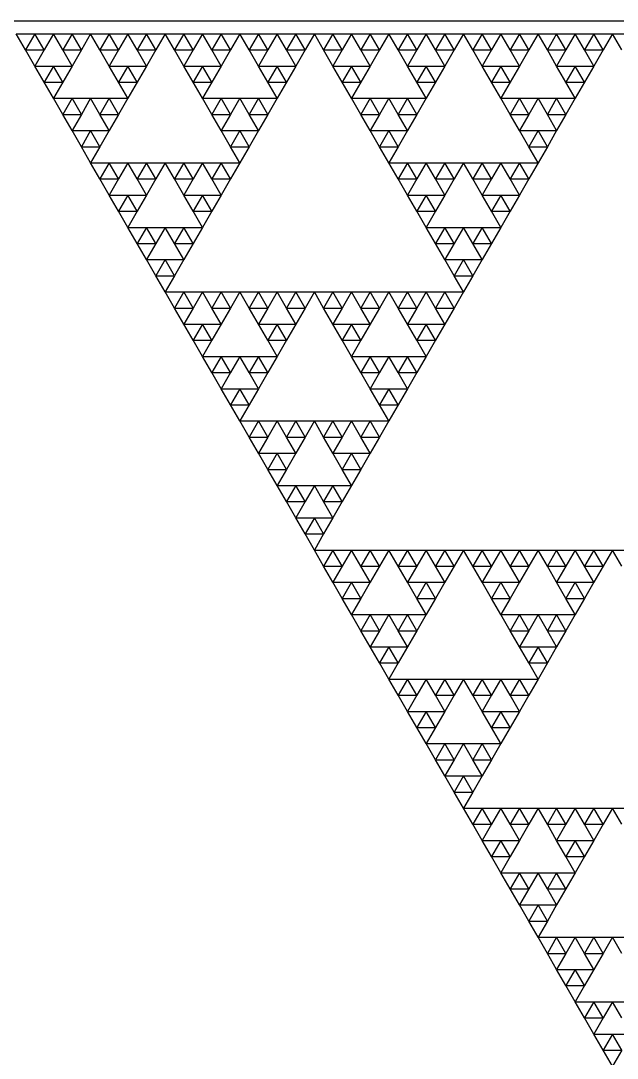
# Model space of a CAD drawing. Extents: x 0 to 345, y 1298 to 1597.
# Drawn here: x 173.2 to 258, y 1449.6 to 1597.1 of the extents above; entities that cross this region are included whole.
import ezdxf

# ---------------------------------------------------------------- set-up
doc = ezdxf.new("R2010")
doc.units = 0
doc.layers.get('0').update_dxf_attribs({"linetype": 'CONTINUOUS'})

msp = doc.modelspace()

# ---------------------------------------------------------------- linework, layer by layer
at = {"color": 3}
for p, q in [((-0.165886, 1597.095774), (345.29987, 1597.095774)), ((172.56699, 1595.245065), (175.21598, 1595.245065)), ((173.89148, 1592.950802), (172.56699, 1595.245065)), ((175.21598, 1595.245065), (173.89148, 1592.950802)), ((175.21598, 1595.245065), (177.86496, 1595.245065)), ((176.54047, 1592.950802), (175.21598, 1595.245065)), ((177.86496, 1595.245065), (176.54047, 1592.950802)), ((177.86496, 1595.245065), (180.51332, 1595.245065)), ((179.18945, 1592.950802), (177.86496, 1595.245065)), ((180.51332, 1595.245065), (179.18945, 1592.950802)), ((180.51332, 1595.245065), (183.1623, 1595.245065)), ((181.83781, 1592.950802), (180.51332, 1595.245065)), ((183.1623, 1595.245065), (181.83781, 1592.950802)), ((183.1623, 1595.245065), (185.81129, 1595.245065)), ((184.4868, 1592.950802), (183.1623, 1595.245065)), ((185.81129, 1595.245065), (184.4868, 1592.950802)), ((185.81129, 1595.245065), (188.46027, 1595.245065)), ((187.13578, 1592.950802), (185.81129, 1595.245065)), ((188.46027, 1595.245065), (187.13578, 1592.950802)), ((188.46027, 1595.245065), (191.10925, 1595.245065)), ((189.78476, 1592.950802), (188.46027, 1595.245065)), ((191.10925, 1595.245065), (189.78476, 1592.950802)), ((191.10925, 1595.245065), (193.75762, 1595.245065)), ((192.43374, 1592.950802), (191.10925, 1595.245065)), ((193.75762, 1595.245065), (192.43374, 1592.950802)), ((193.75762, 1595.245065), (196.4066, 1595.245065)), ((195.08211, 1592.950802), (193.75762, 1595.245065)), ((196.4066, 1595.245065), (195.08211, 1592.950802)), ((196.4066, 1595.245065), (199.05558, 1595.245065)), ((197.73109, 1592.950802), (196.4066, 1595.245065)), ((199.05558, 1595.245065), (197.73109, 1592.950802)), ((199.05558, 1595.245065), (201.70456, 1595.245065)), ((200.38007, 1592.950802), (199.05558, 1595.245065)), ((201.70456, 1595.245065), (200.38007, 1592.950802)), ((201.70456, 1595.245065), (204.35354, 1595.245065)), ((203.02905, 1592.950802), (201.70456, 1595.245065)), ((204.35354, 1595.245065), (203.02905, 1592.950802)), ((204.35354, 1595.245065), (207.00253, 1595.245065)), ((205.67804, 1592.950802), (204.35354, 1595.245065)), ((207.00253, 1595.245065), (205.67804, 1592.950802)), ((207.00253, 1595.245065), (209.65089, 1595.245065)), ((208.3264, 1592.950802), (207.00253, 1595.245065)), ((209.65089, 1595.245065), (208.3264, 1592.950802)), ((209.65089, 1595.245065), (212.29987, 1595.245065)), ((210.97538, 1592.950802), (209.65089, 1595.245065)), ((212.29987, 1595.245065), (210.97538, 1592.950802)), ((212.29987, 1595.245065), (214.94886, 1595.245065)), ((213.62436, 1592.950802), (212.29987, 1595.245065)), ((214.94886, 1595.245065), (213.62436, 1592.950802)), ((214.94886, 1595.245065), (217.59784, 1595.245065)), ((216.27335, 1592.950802), (214.94886, 1595.245065)), ((217.59784, 1595.245065), (216.27335, 1592.950802)), ((217.59784, 1595.245065), (220.24682, 1595.245065)), ((218.92233, 1592.950802), (217.59784, 1595.245065)), ((220.24682, 1595.245065), (218.92233, 1592.950802)), ((220.24682, 1595.245065), (222.89519, 1595.245065)), ((221.57069, 1592.950802), (220.24682, 1595.245065)), ((222.89519, 1595.245065), (221.57069, 1592.950802)), ((222.89519, 1595.245065), (225.54417, 1595.245065)), ((224.21968, 1592.950802), (222.89519, 1595.245065)), ((225.54417, 1595.245065), (224.21968, 1592.950802)), ((225.54417, 1595.245065), (228.19315, 1595.245065)), ((226.86866, 1592.950802), (225.54417, 1595.245065)), ((228.19315, 1595.245065), (226.86866, 1592.950802)), ((228.19315, 1595.245065), (230.84213, 1595.245065)), ((229.51764, 1592.950802), (228.19315, 1595.245065)), ((230.84213, 1595.245065), (229.51764, 1592.950802)), ((230.84213, 1595.245065), (233.49111, 1595.245065)), ((232.16662, 1592.950802), (230.84213, 1595.245065)), ((233.49111, 1595.245065), (232.16662, 1592.950802)), ((233.49111, 1595.245065), (236.13948, 1595.245065)), ((234.8156, 1592.950802), (233.49111, 1595.245065)), ((236.13948, 1595.245065), (234.8156, 1592.950802)), ((236.13948, 1595.245065), (238.78846, 1595.245065)), ((237.46397, 1592.950802), (236.13948, 1595.245065)), ((238.78846, 1595.245065), (237.46397, 1592.950802)), ((238.78846, 1595.245065), (241.43744, 1595.245065)), ((240.11295, 1592.950802), (238.78846, 1595.245065)), ((241.43744, 1595.245065), (240.11295, 1592.950802)), ((241.43744, 1595.245065), (244.08643, 1595.245065)), ((242.76193, 1592.950802), (241.43744, 1595.245065)), ((244.08643, 1595.245065), (242.76193, 1592.950802)), ((244.08643, 1595.245065), (246.73541, 1595.245065)), ((245.41092, 1592.950802), (244.08643, 1595.245065)), ((246.73541, 1595.245065), (245.41092, 1592.950802)), ((246.73541, 1595.245065), (249.38377, 1595.245065)), ((248.0599, 1592.950802), (246.73541, 1595.245065)), ((249.38377, 1595.245065), (248.0599, 1592.950802)), ((249.38377, 1595.245065), (252.03275, 1595.245065)), ((250.70826, 1592.950802), (249.38377, 1595.245065)), ((252.03275, 1595.245065), (250.70826, 1592.950802)), ((252.03275, 1595.245065), (254.68174, 1595.245065)), ((253.35725, 1592.950802), (252.03275, 1595.245065)), ((254.68174, 1595.245065), (253.35725, 1592.950802)), ((254.68174, 1595.245065), (257.33072, 1595.245065)), ((256.00623, 1592.950802), (254.68174, 1595.245065)), ((257.33072, 1595.245065), (256.00623, 1592.950802)), ((257.33072, 1595.245065), (259.9797, 1595.245065)), ((258.65521, 1592.950802), (257.33072, 1595.245065)), ((173.89148, 1592.950802), (176.54047, 1592.950802)), ((175.21598, 1590.657156), (173.89148, 1592.950802)), ((176.54047, 1592.950802), (175.21598, 1590.657156)), ((179.18945, 1592.950802), (181.83781, 1592.950802)), ((180.51332, 1590.657156), (179.18945, 1592.950802)), ((181.83781, 1592.950802), (180.51332, 1590.657156)), ((184.4868, 1592.950802), (187.13578, 1592.950802)), ((185.81129, 1590.657156), (184.4868, 1592.950802)), ((187.13578, 1592.950802), (185.81129, 1590.657156)), ((189.78476, 1592.950802), (192.43374, 1592.950802)), ((191.10925, 1590.657156), (189.78476, 1592.950802)), ((192.43374, 1592.950802), (191.10925, 1590.657156)), ((195.08211, 1592.950802), (197.73109, 1592.950802)), ((196.4066, 1590.657156), (195.08211, 1592.950802)), ((197.73109, 1592.950802), (196.4066, 1590.657156)), ((200.38007, 1592.950802), (203.02905, 1592.950802)), ((201.70456, 1590.657156), (200.38007, 1592.950802)), ((203.02905, 1592.950802), (201.70456, 1590.657156)), ((205.67804, 1592.950802), (208.3264, 1592.950802)), ((207.00253, 1590.657156), (205.67804, 1592.950802)), ((208.3264, 1592.950802), (207.00253, 1590.657156)), ((210.97538, 1592.950802), (213.62436, 1592.950802)), ((212.29987, 1590.657156), (210.97538, 1592.950802)), ((213.62436, 1592.950802), (212.29987, 1590.657156)), ((216.27335, 1592.950802), (218.92233, 1592.950802)), ((217.59784, 1590.657156), (216.27335, 1592.950802)), ((218.92233, 1592.950802), (217.59784, 1590.657156)), ((221.57069, 1592.950802), (224.21968, 1592.950802)), ((222.89519, 1590.657156), (221.57069, 1592.950802)), ((224.21968, 1592.950802), (222.89519, 1590.657156)), ((226.86866, 1592.950802), (229.51764, 1592.950802)), ((228.19315, 1590.657156), (226.86866, 1592.950802)), ((229.51764, 1592.950802), (228.19315, 1590.657156)), ((232.16662, 1592.950802), (234.8156, 1592.950802)), ((233.49111, 1590.657156), (232.16662, 1592.950802)), ((234.8156, 1592.950802), (233.49111, 1590.657156)), ((237.46397, 1592.950802), (240.11295, 1592.950802)), ((238.78846, 1590.657156), (237.46397, 1592.950802)), ((240.11295, 1592.950802), (238.78846, 1590.657156)), ((242.76193, 1592.950802), (245.41092, 1592.950802)), ((244.08643, 1590.657156), (242.76193, 1592.950802)), ((245.41092, 1592.950802), (244.08643, 1590.657156)), ((248.0599, 1592.950802), (250.70826, 1592.950802)), ((249.38377, 1590.657156), (248.0599, 1592.950802)), ((250.70826, 1592.950802), (249.38377, 1590.657156)), ((253.35725, 1592.950802), (256.00623, 1592.950802)), ((254.68174, 1590.657156), (253.35725, 1592.950802)), ((256.00623, 1592.950802), (254.68174, 1590.657156)), ((175.21598, 1590.657156), (177.86496, 1590.657156)), ((176.54047, 1588.362893), (175.21598, 1590.657156)), ((177.86496, 1590.657156), (176.54047, 1588.362893)), ((177.86496, 1590.657156), (180.51332, 1590.657156)), ((179.18945, 1588.362893), (177.86496, 1590.657156)), ((180.51332, 1590.657156), (179.18945, 1588.362893)), ((185.81129, 1590.657156), (188.46027, 1590.657156)), ((187.13578, 1588.362893), (185.81129, 1590.657156)), ((188.46027, 1590.657156), (187.13578, 1588.362893)), ((188.46027, 1590.657156), (191.10925, 1590.657156)), ((189.78476, 1588.362893), (188.46027, 1590.657156)), ((191.10925, 1590.657156), (189.78476, 1588.362893)), ((196.4066, 1590.657156), (199.05558, 1590.657156)), ((197.73109, 1588.362893), (196.4066, 1590.657156)), ((199.05558, 1590.657156), (197.73109, 1588.362893)), ((199.05558, 1590.657156), (201.70456, 1590.657156)), ((200.38007, 1588.362893), (199.05558, 1590.657156)), ((201.70456, 1590.657156), (200.38007, 1588.362893)), ((207.00253, 1590.657156), (209.65089, 1590.657156)), ((208.3264, 1588.362893), (207.00253, 1590.657156)), ((209.65089, 1590.657156), (208.3264, 1588.362893)), ((209.65089, 1590.657156), (212.29987, 1590.657156)), ((210.97538, 1588.362893), (209.65089, 1590.657156)), ((212.29987, 1590.657156), (210.97538, 1588.362893)), ((217.59784, 1590.657156), (220.24682, 1590.657156)), ((218.92233, 1588.362893), (217.59784, 1590.657156)), ((220.24682, 1590.657156), (218.92233, 1588.362893)), ((220.24682, 1590.657156), (222.89519, 1590.657156)), ((221.57069, 1588.362893), (220.24682, 1590.657156)), ((222.89519, 1590.657156), (221.57069, 1588.362893)), ((228.19315, 1590.657156), (230.84213, 1590.657156)), ((229.51764, 1588.362893), (228.19315, 1590.657156)), ((230.84213, 1590.657156), (229.51764, 1588.362893)), ((230.84213, 1590.657156), (233.49111, 1590.657156)), ((232.16662, 1588.362893), (230.84213, 1590.657156)), ((233.49111, 1590.657156), (232.16662, 1588.362893)), ((238.78846, 1590.657156), (241.43744, 1590.657156)), ((240.11295, 1588.362893), (238.78846, 1590.657156)), ((241.43744, 1590.657156), (240.11295, 1588.362893)), ((241.43744, 1590.657156), (244.08643, 1590.657156)), ((242.76193, 1588.362893), (241.43744, 1590.657156)), ((244.08643, 1590.657156), (242.76193, 1588.362893)), ((249.38377, 1590.657156), (252.03275, 1590.657156)), ((250.70826, 1588.362893), (249.38377, 1590.657156)), ((252.03275, 1590.657156), (250.70826, 1588.362893)), ((252.03275, 1590.657156), (254.68174, 1590.657156)), ((253.35725, 1588.362893), (252.03275, 1590.657156)), ((254.68174, 1590.657156), (253.35725, 1588.362893)), ((176.54047, 1588.362893), (179.18945, 1588.362893)), ((177.86496, 1586.069247), (176.54047, 1588.362893)), ((179.18945, 1588.362893), (177.86496, 1586.069247)), ((187.13578, 1588.362893), (189.78476, 1588.362893)), ((188.46027, 1586.069247), (187.13578, 1588.362893)), ((189.78476, 1588.362893), (188.46027, 1586.069247)), ((197.73109, 1588.362893), (200.38007, 1588.362893)), ((199.05558, 1586.069247), (197.73109, 1588.362893)), ((200.38007, 1588.362893), (199.05558, 1586.069247)), ((208.3264, 1588.362893), (210.97538, 1588.362893)), ((209.65089, 1586.069247), (208.3264, 1588.362893)), ((210.97538, 1588.362893), (209.65089, 1586.069247)), ((218.92233, 1588.362893), (221.57069, 1588.362893)), ((220.24682, 1586.069247), (218.92233, 1588.362893)), ((221.57069, 1588.362893), (220.24682, 1586.069247)), ((229.51764, 1588.362893), (232.16662, 1588.362893)), ((230.84213, 1586.069247), (229.51764, 1588.362893)), ((232.16662, 1588.362893), (230.84213, 1586.069247)), ((240.11295, 1588.362893), (242.76193, 1588.362893)), ((241.43744, 1586.069247), (240.11295, 1588.362893)), ((242.76193, 1588.362893), (241.43744, 1586.069247)), ((250.70826, 1588.362893), (253.35725, 1588.362893)), ((252.03275, 1586.069247), (250.70826, 1588.362893)), ((253.35725, 1588.362893), (252.03275, 1586.069247)), ((177.86496, 1586.069247), (180.51332, 1586.069247)), ((179.18945, 1583.774985), (177.86496, 1586.069247)), ((180.51332, 1586.069247), (179.18945, 1583.774985)), ((180.51332, 1586.069247), (183.1623, 1586.069247)), ((181.83781, 1583.774985), (180.51332, 1586.069247)), ((183.1623, 1586.069247), (181.83781, 1583.774985)), ((183.1623, 1586.069247), (185.81129, 1586.069247)), ((184.4868, 1583.774985), (183.1623, 1586.069247)), ((185.81129, 1586.069247), (184.4868, 1583.774985)), ((185.81129, 1586.069247), (188.46027, 1586.069247)), ((187.13578, 1583.774985), (185.81129, 1586.069247)), ((188.46027, 1586.069247), (187.13578, 1583.774985)), ((199.05558, 1586.069247), (201.70456, 1586.069247)), ((200.38007, 1583.774985), (199.05558, 1586.069247)), ((201.70456, 1586.069247), (200.38007, 1583.774985)), ((201.70456, 1586.069247), (204.35354, 1586.069247)), ((203.02905, 1583.774985), (201.70456, 1586.069247)), ((204.35354, 1586.069247), (203.02905, 1583.774985)), ((204.35354, 1586.069247), (207.00253, 1586.069247)), ((205.67804, 1583.774985), (204.35354, 1586.069247)), ((207.00253, 1586.069247), (205.67804, 1583.774985)), ((207.00253, 1586.069247), (209.65089, 1586.069247)), ((208.3264, 1583.774985), (207.00253, 1586.069247)), ((209.65089, 1586.069247), (208.3264, 1583.774985)), ((220.24682, 1586.069247), (222.89519, 1586.069247)), ((221.57069, 1583.774985), (220.24682, 1586.069247)), ((222.89519, 1586.069247), (221.57069, 1583.774985)), ((222.89519, 1586.069247), (225.54417, 1586.069247)), ((224.21968, 1583.774985), (222.89519, 1586.069247)), ((225.54417, 1586.069247), (224.21968, 1583.774985)), ((225.54417, 1586.069247), (228.19315, 1586.069247)), ((226.86866, 1583.774985), (225.54417, 1586.069247)), ((228.19315, 1586.069247), (226.86866, 1583.774985)), ((228.19315, 1586.069247), (230.84213, 1586.069247)), ((229.51764, 1583.774985), (228.19315, 1586.069247)), ((230.84213, 1586.069247), (229.51764, 1583.774985)), ((241.43744, 1586.069247), (244.08643, 1586.069247)), ((242.76193, 1583.774985), (241.43744, 1586.069247)), ((244.08643, 1586.069247), (242.76193, 1583.774985)), ((244.08643, 1586.069247), (246.73541, 1586.069247)), ((245.41092, 1583.774985), (244.08643, 1586.069247)), ((246.73541, 1586.069247), (245.41092, 1583.774985)), ((246.73541, 1586.069247), (249.38377, 1586.069247)), ((248.0599, 1583.774985), (246.73541, 1586.069247)), ((249.38377, 1586.069247), (248.0599, 1583.774985)), ((249.38377, 1586.069247), (252.03275, 1586.069247)), ((250.70826, 1583.774985), (249.38377, 1586.069247)), ((252.03275, 1586.069247), (250.70826, 1583.774985)), ((179.18945, 1583.774985), (181.83781, 1583.774985)), ((180.51332, 1581.481339), (179.18945, 1583.774985)), ((181.83781, 1583.774985), (180.51332, 1581.481339)), ((184.4868, 1583.774985), (187.13578, 1583.774985)), ((185.81129, 1581.481339), (184.4868, 1583.774985)), ((187.13578, 1583.774985), (185.81129, 1581.481339)), ((200.38007, 1583.774985), (203.02905, 1583.774985)), ((201.70456, 1581.481339), (200.38007, 1583.774985)), ((203.02905, 1583.774985), (201.70456, 1581.481339)), ((205.67804, 1583.774985), (208.3264, 1583.774985)), ((207.00253, 1581.481339), (205.67804, 1583.774985)), ((208.3264, 1583.774985), (207.00253, 1581.481339)), ((221.57069, 1583.774985), (224.21968, 1583.774985)), ((222.89519, 1581.481339), (221.57069, 1583.774985)), ((224.21968, 1583.774985), (222.89519, 1581.481339)), ((226.86866, 1583.774985), (229.51764, 1583.774985)), ((228.19315, 1581.481339), (226.86866, 1583.774985)), ((229.51764, 1583.774985), (228.19315, 1581.481339)), ((242.76193, 1583.774985), (245.41092, 1583.774985)), ((244.08643, 1581.481339), (242.76193, 1583.774985)), ((245.41092, 1583.774985), (244.08643, 1581.481339)), ((248.0599, 1583.774985), (250.70826, 1583.774985)), ((249.38377, 1581.481339), (248.0599, 1583.774985)), ((250.70826, 1583.774985), (249.38377, 1581.481339)), ((180.51332, 1581.481339), (183.1623, 1581.481339)), ((181.83781, 1579.187076), (180.51332, 1581.481339)), ((183.1623, 1581.481339), (181.83781, 1579.187076)), ((183.1623, 1581.481339), (185.81129, 1581.481339)), ((184.4868, 1579.187076), (183.1623, 1581.481339)), ((185.81129, 1581.481339), (184.4868, 1579.187076)), ((201.70456, 1581.481339), (204.35354, 1581.481339)), ((203.02905, 1579.187076), (201.70456, 1581.481339)), ((204.35354, 1581.481339), (203.02905, 1579.187076)), ((204.35354, 1581.481339), (207.00253, 1581.481339)), ((205.67804, 1579.187076), (204.35354, 1581.481339)), ((207.00253, 1581.481339), (205.67804, 1579.187076)), ((222.89519, 1581.481339), (225.54417, 1581.481339)), ((224.21968, 1579.187076), (222.89519, 1581.481339)), ((225.54417, 1581.481339), (224.21968, 1579.187076)), ((225.54417, 1581.481339), (228.19315, 1581.481339)), ((226.86866, 1579.187076), (225.54417, 1581.481339)), ((228.19315, 1581.481339), (226.86866, 1579.187076)), ((244.08643, 1581.481339), (246.73541, 1581.481339)), ((245.41092, 1579.187076), (244.08643, 1581.481339)), ((246.73541, 1581.481339), (245.41092, 1579.187076)), ((246.73541, 1581.481339), (249.38377, 1581.481339)), ((248.0599, 1579.187076), (246.73541, 1581.481339)), ((249.38377, 1581.481339), (248.0599, 1579.187076)), ((181.83781, 1579.187076), (184.4868, 1579.187076)), ((183.1623, 1576.89343), (181.83781, 1579.187076)), ((184.4868, 1579.187076), (183.1623, 1576.89343)), ((203.02905, 1579.187076), (205.67804, 1579.187076)), ((204.35354, 1576.89343), (203.02905, 1579.187076)), ((205.67804, 1579.187076), (204.35354, 1576.89343)), ((224.21968, 1579.187076), (226.86866, 1579.187076)), ((225.54417, 1576.89343), (224.21968, 1579.187076)), ((226.86866, 1579.187076), (225.54417, 1576.89343)), ((245.41092, 1579.187076), (248.0599, 1579.187076)), ((246.73541, 1576.89343), (245.41092, 1579.187076)), ((248.0599, 1579.187076), (246.73541, 1576.89343)), ((183.1623, 1576.89343), (185.81129, 1576.89343)), ((184.4868, 1574.599167), (183.1623, 1576.89343)), ((185.81129, 1576.89343), (184.4868, 1574.599167)), ((185.81129, 1576.89343), (188.46027, 1576.89343)), ((187.13578, 1574.599167), (185.81129, 1576.89343)), ((188.46027, 1576.89343), (187.13578, 1574.599167)), ((188.46027, 1576.89343), (191.10925, 1576.89343)), ((189.78476, 1574.599167), (188.46027, 1576.89343)), ((191.10925, 1576.89343), (189.78476, 1574.599167)), ((191.10925, 1576.89343), (193.75762, 1576.89343)), ((192.43374, 1574.599167), (191.10925, 1576.89343)), ((193.75762, 1576.89343), (192.43374, 1574.599167)), ((193.75762, 1576.89343), (196.4066, 1576.89343)), ((195.08211, 1574.599167), (193.75762, 1576.89343)), ((196.4066, 1576.89343), (195.08211, 1574.599167)), ((196.4066, 1576.89343), (199.05558, 1576.89343)), ((197.73109, 1574.599167), (196.4066, 1576.89343)), ((199.05558, 1576.89343), (197.73109, 1574.599167)), ((199.05558, 1576.89343), (201.70456, 1576.89343)), ((200.38007, 1574.599167), (199.05558, 1576.89343)), ((201.70456, 1576.89343), (200.38007, 1574.599167)), ((201.70456, 1576.89343), (204.35354, 1576.89343)), ((203.02905, 1574.599167), (201.70456, 1576.89343)), ((204.35354, 1576.89343), (203.02905, 1574.599167)), ((225.54417, 1576.89343), (228.19315, 1576.89343)), ((226.86866, 1574.599167), (225.54417, 1576.89343)), ((228.19315, 1576.89343), (226.86866, 1574.599167)), ((228.19315, 1576.89343), (230.84213, 1576.89343)), ((229.51764, 1574.599167), (228.19315, 1576.89343)), ((230.84213, 1576.89343), (229.51764, 1574.599167)), ((230.84213, 1576.89343), (233.49111, 1576.89343)), ((232.16662, 1574.599167), (230.84213, 1576.89343)), ((233.49111, 1576.89343), (232.16662, 1574.599167)), ((233.49111, 1576.89343), (236.13948, 1576.89343)), ((234.8156, 1574.599167), (233.49111, 1576.89343)), ((236.13948, 1576.89343), (234.8156, 1574.599167)), ((236.13948, 1576.89343), (238.78846, 1576.89343)), ((237.46397, 1574.599167), (236.13948, 1576.89343)), ((238.78846, 1576.89343), (237.46397, 1574.599167)), ((238.78846, 1576.89343), (241.43744, 1576.89343)), ((240.11295, 1574.599167), (238.78846, 1576.89343)), ((241.43744, 1576.89343), (240.11295, 1574.599167)), ((241.43744, 1576.89343), (244.08643, 1576.89343)), ((242.76193, 1574.599167), (241.43744, 1576.89343)), ((244.08643, 1576.89343), (242.76193, 1574.599167)), ((244.08643, 1576.89343), (246.73541, 1576.89343)), ((245.41092, 1574.599167), (244.08643, 1576.89343)), ((246.73541, 1576.89343), (245.41092, 1574.599167)), ((184.4868, 1574.599167), (187.13578, 1574.599167)), ((185.81129, 1572.305522), (184.4868, 1574.599167)), ((187.13578, 1574.599167), (185.81129, 1572.305522)), ((189.78476, 1574.599167), (192.43374, 1574.599167)), ((191.10925, 1572.305522), (189.78476, 1574.599167)), ((192.43374, 1574.599167), (191.10925, 1572.305522)), ((195.08211, 1574.599167), (197.73109, 1574.599167)), ((196.4066, 1572.305522), (195.08211, 1574.599167)), ((197.73109, 1574.599167), (196.4066, 1572.305522)), ((200.38007, 1574.599167), (203.02905, 1574.599167)), ((201.70456, 1572.305522), (200.38007, 1574.599167)), ((203.02905, 1574.599167), (201.70456, 1572.305522)), ((226.86866, 1574.599167), (229.51764, 1574.599167)), ((228.19315, 1572.305522), (226.86866, 1574.599167)), ((229.51764, 1574.599167), (228.19315, 1572.305522)), ((232.16662, 1574.599167), (234.8156, 1574.599167)), ((233.49111, 1572.305522), (232.16662, 1574.599167)), ((234.8156, 1574.599167), (233.49111, 1572.305522)), ((237.46397, 1574.599167), (240.11295, 1574.599167)), ((238.78846, 1572.305522), (237.46397, 1574.599167)), ((240.11295, 1574.599167), (238.78846, 1572.305522)), ((242.76193, 1574.599167), (245.41092, 1574.599167)), ((244.08643, 1572.305522), (242.76193, 1574.599167)), ((245.41092, 1574.599167), (244.08643, 1572.305522)), ((185.81129, 1572.305522), (188.46027, 1572.305522)), ((187.13578, 1570.011259), (185.81129, 1572.305522)), ((188.46027, 1572.305522), (187.13578, 1570.011259)), ((188.46027, 1572.305522), (191.10925, 1572.305522)), ((189.78476, 1570.011259), (188.46027, 1572.305522)), ((191.10925, 1572.305522), (189.78476, 1570.011259)), ((196.4066, 1572.305522), (199.05558, 1572.305522)), ((197.73109, 1570.011259), (196.4066, 1572.305522)), ((199.05558, 1572.305522), (197.73109, 1570.011259)), ((199.05558, 1572.305522), (201.70456, 1572.305522)), ((200.38007, 1570.011259), (199.05558, 1572.305522)), ((201.70456, 1572.305522), (200.38007, 1570.011259)), ((228.19315, 1572.305522), (230.84213, 1572.305522)), ((229.51764, 1570.011259), (228.19315, 1572.305522)), ((230.84213, 1572.305522), (229.51764, 1570.011259)), ((230.84213, 1572.305522), (233.49111, 1572.305522)), ((232.16662, 1570.011259), (230.84213, 1572.305522)), ((233.49111, 1572.305522), (232.16662, 1570.011259)), ((238.78846, 1572.305522), (241.43744, 1572.305522)), ((240.11295, 1570.011259), (238.78846, 1572.305522)), ((241.43744, 1572.305522), (240.11295, 1570.011259)), ((241.43744, 1572.305522), (244.08643, 1572.305522)), ((242.76193, 1570.011259), (241.43744, 1572.305522)), ((244.08643, 1572.305522), (242.76193, 1570.011259)), ((187.13578, 1570.011259), (189.78476, 1570.011259)), ((188.46027, 1567.716996), (187.13578, 1570.011259)), ((189.78476, 1570.011259), (188.46027, 1567.716996)), ((197.73109, 1570.011259), (200.38007, 1570.011259)), ((199.05558, 1567.716996), (197.73109, 1570.011259)), ((200.38007, 1570.011259), (199.05558, 1567.716996)), ((229.51764, 1570.011259), (232.16662, 1570.011259)), ((230.84213, 1567.716996), (229.51764, 1570.011259)), ((232.16662, 1570.011259), (230.84213, 1567.716996)), ((240.11295, 1570.011259), (242.76193, 1570.011259)), ((241.43744, 1567.716996), (240.11295, 1570.011259)), ((242.76193, 1570.011259), (241.43744, 1567.716996)), ((188.46027, 1567.716996), (191.10925, 1567.716996)), ((189.78476, 1565.42335), (188.46027, 1567.716996)), ((191.10925, 1567.716996), (189.78476, 1565.42335)), ((191.10925, 1567.716996), (193.75762, 1567.716996)), ((192.43374, 1565.42335), (191.10925, 1567.716996)), ((193.75762, 1567.716996), (192.43374, 1565.42335)), ((193.75762, 1567.716996), (196.4066, 1567.716996)), ((195.08211, 1565.42335), (193.75762, 1567.716996)), ((196.4066, 1567.716996), (195.08211, 1565.42335)), ((196.4066, 1567.716996), (199.05558, 1567.716996)), ((197.73109, 1565.42335), (196.4066, 1567.716996)), ((199.05558, 1567.716996), (197.73109, 1565.42335)), ((230.84213, 1567.716996), (233.49111, 1567.716996)), ((232.16662, 1565.42335), (230.84213, 1567.716996)), ((233.49111, 1567.716996), (232.16662, 1565.42335)), ((233.49111, 1567.716996), (236.13948, 1567.716996)), ((234.8156, 1565.42335), (233.49111, 1567.716996)), ((236.13948, 1567.716996), (234.8156, 1565.42335)), ((236.13948, 1567.716996), (238.78846, 1567.716996)), ((237.46397, 1565.42335), (236.13948, 1567.716996)), ((238.78846, 1567.716996), (237.46397, 1565.42335)), ((238.78846, 1567.716996), (241.43744, 1567.716996)), ((240.11295, 1565.42335), (238.78846, 1567.716996)), ((241.43744, 1567.716996), (240.11295, 1565.42335)), ((189.78476, 1565.42335), (192.43374, 1565.42335)), ((191.10925, 1563.129087), (189.78476, 1565.42335)), ((192.43374, 1565.42335), (191.10925, 1563.129087)), ((195.08211, 1565.42335), (197.73109, 1565.42335)), ((196.4066, 1563.129087), (195.08211, 1565.42335)), ((197.73109, 1565.42335), (196.4066, 1563.129087)), ((232.16662, 1565.42335), (234.8156, 1565.42335)), ((233.49111, 1563.129087), (232.16662, 1565.42335)), ((234.8156, 1565.42335), (233.49111, 1563.129087)), ((237.46397, 1565.42335), (240.11295, 1565.42335)), ((238.78846, 1563.129087), (237.46397, 1565.42335)), ((240.11295, 1565.42335), (238.78846, 1563.129087)), ((191.10925, 1563.129087), (193.75762, 1563.129087)), ((192.43374, 1560.835441), (191.10925, 1563.129087)), ((193.75762, 1563.129087), (192.43374, 1560.835441)), ((193.75762, 1563.129087), (196.4066, 1563.129087)), ((195.08211, 1560.835441), (193.75762, 1563.129087)), ((196.4066, 1563.129087), (195.08211, 1560.835441)), ((233.49111, 1563.129087), (236.13948, 1563.129087)), ((234.8156, 1560.835441), (233.49111, 1563.129087)), ((236.13948, 1563.129087), (234.8156, 1560.835441)), ((236.13948, 1563.129087), (238.78846, 1563.129087)), ((237.46397, 1560.835441), (236.13948, 1563.129087)), ((238.78846, 1563.129087), (237.46397, 1560.835441)), ((192.43374, 1560.835441), (195.08211, 1560.835441)), ((193.75762, 1558.541179), (192.43374, 1560.835441)), ((195.08211, 1560.835441), (193.75762, 1558.541179)), ((234.8156, 1560.835441), (237.46397, 1560.835441)), ((236.13948, 1558.541179), (234.8156, 1560.835441)), ((237.46397, 1560.835441), (236.13948, 1558.541179)), ((193.75762, 1558.541179), (196.4066, 1558.541179)), ((195.08211, 1556.247533), (193.75762, 1558.541179)), ((196.4066, 1558.541179), (195.08211, 1556.247533)), ((196.4066, 1558.541179), (199.05558, 1558.541179)), ((197.73109, 1556.247533), (196.4066, 1558.541179)), ((199.05558, 1558.541179), (197.73109, 1556.247533)), ((199.05558, 1558.541179), (201.70456, 1558.541179)), ((200.38007, 1556.247533), (199.05558, 1558.541179)), ((201.70456, 1558.541179), (200.38007, 1556.247533)), ((201.70456, 1558.541179), (204.35354, 1558.541179)), ((203.02905, 1556.247533), (201.70456, 1558.541179)), ((204.35354, 1558.541179), (203.02905, 1556.247533)), ((204.35354, 1558.541179), (207.00253, 1558.541179)), ((205.67804, 1556.247533), (204.35354, 1558.541179)), ((207.00253, 1558.541179), (205.67804, 1556.247533)), ((207.00253, 1558.541179), (209.65089, 1558.541179)), ((208.3264, 1556.247533), (207.00253, 1558.541179)), ((209.65089, 1558.541179), (208.3264, 1556.247533)), ((209.65089, 1558.541179), (212.29987, 1558.541179)), ((210.97538, 1556.247533), (209.65089, 1558.541179)), ((212.29987, 1558.541179), (210.97538, 1556.247533)), ((212.29987, 1558.541179), (214.94886, 1558.541179)), ((213.62436, 1556.247533), (212.29987, 1558.541179)), ((214.94886, 1558.541179), (213.62436, 1556.247533)), ((214.94886, 1558.541179), (217.59784, 1558.541179)), ((216.27335, 1556.247533), (214.94886, 1558.541179)), ((217.59784, 1558.541179), (216.27335, 1556.247533)), ((217.59784, 1558.541179), (220.24682, 1558.541179)), ((218.92233, 1556.247533), (217.59784, 1558.541179)), ((220.24682, 1558.541179), (218.92233, 1556.247533)), ((220.24682, 1558.541179), (222.89519, 1558.541179)), ((221.57069, 1556.247533), (220.24682, 1558.541179)), ((222.89519, 1558.541179), (221.57069, 1556.247533)), ((222.89519, 1558.541179), (225.54417, 1558.541179)), ((224.21968, 1556.247533), (222.89519, 1558.541179)), ((225.54417, 1558.541179), (224.21968, 1556.247533)), ((225.54417, 1558.541179), (228.19315, 1558.541179)), ((226.86866, 1556.247533), (225.54417, 1558.541179)), ((228.19315, 1558.541179), (226.86866, 1556.247533)), ((228.19315, 1558.541179), (230.84213, 1558.541179)), ((229.51764, 1556.247533), (228.19315, 1558.541179)), ((230.84213, 1558.541179), (229.51764, 1556.247533)), ((230.84213, 1558.541179), (233.49111, 1558.541179)), ((232.16662, 1556.247533), (230.84213, 1558.541179)), ((233.49111, 1558.541179), (232.16662, 1556.247533)), ((233.49111, 1558.541179), (236.13948, 1558.541179)), ((234.8156, 1556.247533), (233.49111, 1558.541179)), ((236.13948, 1558.541179), (234.8156, 1556.247533)), ((195.08211, 1556.247533), (197.73109, 1556.247533)), ((196.4066, 1553.95327), (195.08211, 1556.247533)), ((197.73109, 1556.247533), (196.4066, 1553.95327)), ((200.38007, 1556.247533), (203.02905, 1556.247533)), ((201.70456, 1553.95327), (200.38007, 1556.247533)), ((203.02905, 1556.247533), (201.70456, 1553.95327)), ((205.67804, 1556.247533), (208.3264, 1556.247533)), ((207.00253, 1553.95327), (205.67804, 1556.247533)), ((208.3264, 1556.247533), (207.00253, 1553.95327)), ((210.97538, 1556.247533), (213.62436, 1556.247533)), ((212.29987, 1553.95327), (210.97538, 1556.247533)), ((213.62436, 1556.247533), (212.29987, 1553.95327)), ((216.27335, 1556.247533), (218.92233, 1556.247533)), ((217.59784, 1553.95327), (216.27335, 1556.247533)), ((218.92233, 1556.247533), (217.59784, 1553.95327)), ((221.57069, 1556.247533), (224.21968, 1556.247533)), ((222.89519, 1553.95327), (221.57069, 1556.247533)), ((224.21968, 1556.247533), (222.89519, 1553.95327)), ((226.86866, 1556.247533), (229.51764, 1556.247533)), ((228.19315, 1553.95327), (226.86866, 1556.247533)), ((229.51764, 1556.247533), (228.19315, 1553.95327)), ((232.16662, 1556.247533), (234.8156, 1556.247533)), ((233.49111, 1553.95327), (232.16662, 1556.247533)), ((234.8156, 1556.247533), (233.49111, 1553.95327)), ((196.4066, 1553.95327), (199.05558, 1553.95327)), ((197.73109, 1551.659624), (196.4066, 1553.95327)), ((199.05558, 1553.95327), (197.73109, 1551.659624)), ((199.05558, 1553.95327), (201.70456, 1553.95327)), ((200.38007, 1551.659624), (199.05558, 1553.95327)), ((201.70456, 1553.95327), (200.38007, 1551.659624)), ((207.00253, 1553.95327), (209.65089, 1553.95327)), ((208.3264, 1551.659624), (207.00253, 1553.95327)), ((209.65089, 1553.95327), (208.3264, 1551.659624)), ((209.65089, 1553.95327), (212.29987, 1553.95327)), ((210.97538, 1551.659624), (209.65089, 1553.95327)), ((212.29987, 1553.95327), (210.97538, 1551.659624)), ((217.59784, 1553.95327), (220.24682, 1553.95327)), ((218.92233, 1551.659624), (217.59784, 1553.95327)), ((220.24682, 1553.95327), (218.92233, 1551.659624)), ((220.24682, 1553.95327), (222.89519, 1553.95327)), ((221.57069, 1551.659624), (220.24682, 1553.95327)), ((222.89519, 1553.95327), (221.57069, 1551.659624)), ((228.19315, 1553.95327), (230.84213, 1553.95327)), ((229.51764, 1551.659624), (228.19315, 1553.95327)), ((230.84213, 1553.95327), (229.51764, 1551.659624)), ((230.84213, 1553.95327), (233.49111, 1553.95327)), ((232.16662, 1551.659624), (230.84213, 1553.95327)), ((233.49111, 1553.95327), (232.16662, 1551.659624)), ((197.73109, 1551.659624), (200.38007, 1551.659624)), ((199.05558, 1549.365361), (197.73109, 1551.659624)), ((200.38007, 1551.659624), (199.05558, 1549.365361)), ((208.3264, 1551.659624), (210.97538, 1551.659624)), ((209.65089, 1549.365361), (208.3264, 1551.659624)), ((210.97538, 1551.659624), (209.65089, 1549.365361)), ((218.92233, 1551.659624), (221.57069, 1551.659624)), ((220.24682, 1549.365361), (218.92233, 1551.659624)), ((221.57069, 1551.659624), (220.24682, 1549.365361)), ((229.51764, 1551.659624), (232.16662, 1551.659624)), ((230.84213, 1549.365361), (229.51764, 1551.659624)), ((232.16662, 1551.659624), (230.84213, 1549.365361)), ((199.05558, 1549.365361), (201.70456, 1549.365361)), ((200.38007, 1547.071099), (199.05558, 1549.365361)), ((201.70456, 1549.365361), (200.38007, 1547.071099)), ((201.70456, 1549.365361), (204.35354, 1549.365361)), ((203.02905, 1547.071099), (201.70456, 1549.365361)), ((204.35354, 1549.365361), (203.02905, 1547.071099)), ((204.35354, 1549.365361), (207.00253, 1549.365361)), ((205.67804, 1547.071099), (204.35354, 1549.365361)), ((207.00253, 1549.365361), (205.67804, 1547.071099)), ((207.00253, 1549.365361), (209.65089, 1549.365361)), ((208.3264, 1547.071099), (207.00253, 1549.365361)), ((209.65089, 1549.365361), (208.3264, 1547.071099)), ((220.24682, 1549.365361), (222.89519, 1549.365361)), ((221.57069, 1547.071099), (220.24682, 1549.365361)), ((222.89519, 1549.365361), (221.57069, 1547.071099)), ((222.89519, 1549.365361), (225.54417, 1549.365361)), ((224.21968, 1547.071099), (222.89519, 1549.365361)), ((225.54417, 1549.365361), (224.21968, 1547.071099)), ((225.54417, 1549.365361), (228.19315, 1549.365361)), ((226.86866, 1547.071099), (225.54417, 1549.365361)), ((228.19315, 1549.365361), (226.86866, 1547.071099)), ((228.19315, 1549.365361), (230.84213, 1549.365361)), ((229.51764, 1547.071099), (228.19315, 1549.365361)), ((230.84213, 1549.365361), (229.51764, 1547.071099)), ((200.38007, 1547.071099), (203.02905, 1547.071099)), ((201.70456, 1544.777453), (200.38007, 1547.071099)), ((203.02905, 1547.071099), (201.70456, 1544.777453)), ((205.67804, 1547.071099), (208.3264, 1547.071099)), ((207.00253, 1544.777453), (205.67804, 1547.071099)), ((208.3264, 1547.071099), (207.00253, 1544.777453)), ((221.57069, 1547.071099), (224.21968, 1547.071099)), ((222.89519, 1544.777453), (221.57069, 1547.071099)), ((224.21968, 1547.071099), (222.89519, 1544.777453)), ((226.86866, 1547.071099), (229.51764, 1547.071099)), ((228.19315, 1544.777453), (226.86866, 1547.071099)), ((229.51764, 1547.071099), (228.19315, 1544.777453)), ((201.70456, 1544.777453), (204.35354, 1544.777453)), ((203.02905, 1542.48319), (201.70456, 1544.777453)), ((204.35354, 1544.777453), (203.02905, 1542.48319)), ((204.35354, 1544.777453), (207.00253, 1544.777453)), ((205.67804, 1542.48319), (204.35354, 1544.777453)), ((207.00253, 1544.777453), (205.67804, 1542.48319)), ((222.89519, 1544.777453), (225.54417, 1544.777453)), ((224.21968, 1542.48319), (222.89519, 1544.777453)), ((225.54417, 1544.777453), (224.21968, 1542.48319)), ((225.54417, 1544.777453), (228.19315, 1544.777453)), ((226.86866, 1542.48319), (225.54417, 1544.777453)), ((228.19315, 1544.777453), (226.86866, 1542.48319)), ((203.02905, 1542.48319), (205.67804, 1542.48319)), ((204.35354, 1540.189544), (203.02905, 1542.48319)), ((205.67804, 1542.48319), (204.35354, 1540.189544)), ((224.21968, 1542.48319), (226.86866, 1542.48319)), ((225.54417, 1540.189544), (224.21968, 1542.48319)), ((226.86866, 1542.48319), (225.54417, 1540.189544)), ((204.35354, 1540.189544), (207.00253, 1540.189544)), ((205.67804, 1537.895281), (204.35354, 1540.189544)), ((207.00253, 1540.189544), (205.67804, 1537.895281)), ((207.00253, 1540.189544), (209.65089, 1540.189544)), ((208.3264, 1537.895281), (207.00253, 1540.189544)), ((209.65089, 1540.189544), (208.3264, 1537.895281)), ((209.65089, 1540.189544), (212.29987, 1540.189544)), ((210.97538, 1537.895281), (209.65089, 1540.189544)), ((212.29987, 1540.189544), (210.97538, 1537.895281)), ((212.29987, 1540.189544), (214.94886, 1540.189544)), ((213.62436, 1537.895281), (212.29987, 1540.189544)), ((214.94886, 1540.189544), (213.62436, 1537.895281)), ((214.94886, 1540.189544), (217.59784, 1540.189544)), ((216.27335, 1537.895281), (214.94886, 1540.189544)), ((217.59784, 1540.189544), (216.27335, 1537.895281)), ((217.59784, 1540.189544), (220.24682, 1540.189544)), ((218.92233, 1537.895281), (217.59784, 1540.189544)), ((220.24682, 1540.189544), (218.92233, 1537.895281)), ((220.24682, 1540.189544), (222.89519, 1540.189544)), ((221.57069, 1537.895281), (220.24682, 1540.189544)), ((222.89519, 1540.189544), (221.57069, 1537.895281)), ((222.89519, 1540.189544), (225.54417, 1540.189544)), ((224.21968, 1537.895281), (222.89519, 1540.189544)), ((225.54417, 1540.189544), (224.21968, 1537.895281)), ((205.67804, 1537.895281), (208.3264, 1537.895281)), ((207.00253, 1535.601635), (205.67804, 1537.895281)), ((208.3264, 1537.895281), (207.00253, 1535.601635)), ((210.97538, 1537.895281), (213.62436, 1537.895281)), ((212.29987, 1535.601635), (210.97538, 1537.895281)), ((213.62436, 1537.895281), (212.29987, 1535.601635)), ((216.27335, 1537.895281), (218.92233, 1537.895281)), ((217.59784, 1535.601635), (216.27335, 1537.895281)), ((218.92233, 1537.895281), (217.59784, 1535.601635)), ((221.57069, 1537.895281), (224.21968, 1537.895281)), ((222.89519, 1535.601635), (221.57069, 1537.895281)), ((224.21968, 1537.895281), (222.89519, 1535.601635)), ((207.00253, 1535.601635), (209.65089, 1535.601635)), ((208.3264, 1533.307373), (207.00253, 1535.601635)), ((209.65089, 1535.601635), (208.3264, 1533.307373)), ((209.65089, 1535.601635), (212.29987, 1535.601635)), ((210.97538, 1533.307373), (209.65089, 1535.601635)), ((212.29987, 1535.601635), (210.97538, 1533.307373)), ((217.59784, 1535.601635), (220.24682, 1535.601635)), ((218.92233, 1533.307373), (217.59784, 1535.601635)), ((220.24682, 1535.601635), (218.92233, 1533.307373)), ((220.24682, 1535.601635), (222.89519, 1535.601635)), ((221.57069, 1533.307373), (220.24682, 1535.601635)), ((222.89519, 1535.601635), (221.57069, 1533.307373)), ((208.3264, 1533.307373), (210.97538, 1533.307373)), ((209.65089, 1531.013727), (208.3264, 1533.307373)), ((210.97538, 1533.307373), (209.65089, 1531.013727)), ((218.92233, 1533.307373), (221.57069, 1533.307373)), ((220.24682, 1531.013727), (218.92233, 1533.307373)), ((221.57069, 1533.307373), (220.24682, 1531.013727)), ((209.65089, 1531.013727), (212.29987, 1531.013727)), ((210.97538, 1528.719464), (209.65089, 1531.013727)), ((212.29987, 1531.013727), (210.97538, 1528.719464)), ((212.29987, 1531.013727), (214.94886, 1531.013727)), ((213.62436, 1528.719464), (212.29987, 1531.013727)), ((214.94886, 1531.013727), (213.62436, 1528.719464)), ((214.94886, 1531.013727), (217.59784, 1531.013727)), ((216.27335, 1528.719464), (214.94886, 1531.013727)), ((217.59784, 1531.013727), (216.27335, 1528.719464)), ((217.59784, 1531.013727), (220.24682, 1531.013727)), ((218.92233, 1528.719464), (217.59784, 1531.013727)), ((220.24682, 1531.013727), (218.92233, 1528.719464)), ((210.97538, 1528.719464), (213.62436, 1528.719464)), ((212.29987, 1526.425818), (210.97538, 1528.719464)), ((213.62436, 1528.719464), (212.29987, 1526.425818)), ((216.27335, 1528.719464), (218.92233, 1528.719464)), ((217.59784, 1526.425818), (216.27335, 1528.719464)), ((218.92233, 1528.719464), (217.59784, 1526.425818)), ((212.29987, 1526.425818), (214.94886, 1526.425818)), ((213.62436, 1524.131555), (212.29987, 1526.425818)), ((214.94886, 1526.425818), (213.62436, 1524.131555)), ((214.94886, 1526.425818), (217.59784, 1526.425818)), ((216.27335, 1524.131555), (214.94886, 1526.425818)), ((217.59784, 1526.425818), (216.27335, 1524.131555)), ((213.62436, 1524.131555), (216.27335, 1524.131555)), ((214.94886, 1521.837293), (213.62436, 1524.131555)), ((216.27335, 1524.131555), (214.94886, 1521.837293)), ((214.94886, 1521.837293), (217.59784, 1521.837293)), ((216.27335, 1519.543647), (214.94886, 1521.837293)), ((217.59784, 1521.837293), (216.27335, 1519.543647)), ((217.59784, 1521.837293), (220.24682, 1521.837293)), ((218.92233, 1519.543647), (217.59784, 1521.837293)), ((220.24682, 1521.837293), (218.92233, 1519.543647)), ((220.24682, 1521.837293), (222.89519, 1521.837293)), ((221.57069, 1519.543647), (220.24682, 1521.837293)), ((222.89519, 1521.837293), (221.57069, 1519.543647)), ((222.89519, 1521.837293), (225.54417, 1521.837293)), ((224.21968, 1519.543647), (222.89519, 1521.837293)), ((225.54417, 1521.837293), (224.21968, 1519.543647)), ((225.54417, 1521.837293), (228.19315, 1521.837293)), ((226.86866, 1519.543647), (225.54417, 1521.837293)), ((228.19315, 1521.837293), (226.86866, 1519.543647)), ((228.19315, 1521.837293), (230.84213, 1521.837293)), ((229.51764, 1519.543647), (228.19315, 1521.837293)), ((230.84213, 1521.837293), (229.51764, 1519.543647)), ((230.84213, 1521.837293), (233.49111, 1521.837293)), ((232.16662, 1519.543647), (230.84213, 1521.837293)), ((233.49111, 1521.837293), (232.16662, 1519.543647)), ((233.49111, 1521.837293), (236.13948, 1521.837293)), ((234.8156, 1519.543647), (233.49111, 1521.837293)), ((236.13948, 1521.837293), (234.8156, 1519.543647)), ((236.13948, 1521.837293), (238.78846, 1521.837293)), ((237.46397, 1519.543647), (236.13948, 1521.837293)), ((238.78846, 1521.837293), (237.46397, 1519.543647)), ((238.78846, 1521.837293), (241.43744, 1521.837293)), ((240.11295, 1519.543647), (238.78846, 1521.837293)), ((241.43744, 1521.837293), (240.11295, 1519.543647)), ((241.43744, 1521.837293), (244.08643, 1521.837293)), ((242.76193, 1519.543647), (241.43744, 1521.837293)), ((244.08643, 1521.837293), (242.76193, 1519.543647)), ((244.08643, 1521.837293), (246.73541, 1521.837293)), ((245.41092, 1519.543647), (244.08643, 1521.837293)), ((246.73541, 1521.837293), (245.41092, 1519.543647)), ((246.73541, 1521.837293), (249.38377, 1521.837293)), ((248.0599, 1519.543647), (246.73541, 1521.837293)), ((249.38377, 1521.837293), (248.0599, 1519.543647)), ((249.38377, 1521.837293), (252.03275, 1521.837293)), ((250.70826, 1519.543647), (249.38377, 1521.837293)), ((252.03275, 1521.837293), (250.70826, 1519.543647)), ((252.03275, 1521.837293), (254.68174, 1521.837293)), ((253.35725, 1519.543647), (252.03275, 1521.837293)), ((254.68174, 1521.837293), (253.35725, 1519.543647)), ((254.68174, 1521.837293), (257.33072, 1521.837293)), ((256.00623, 1519.543647), (254.68174, 1521.837293)), ((257.33072, 1521.837293), (256.00623, 1519.543647)), ((257.33072, 1521.837293), (259.9797, 1521.837293)), ((258.65521, 1519.543647), (257.33072, 1521.837293)), ((216.27335, 1519.543647), (218.92233, 1519.543647)), ((217.59784, 1517.249384), (216.27335, 1519.543647)), ((218.92233, 1519.543647), (217.59784, 1517.249384)), ((221.57069, 1519.543647), (224.21968, 1519.543647)), ((222.89519, 1517.249384), (221.57069, 1519.543647)), ((224.21968, 1519.543647), (222.89519, 1517.249384)), ((226.86866, 1519.543647), (229.51764, 1519.543647)), ((228.19315, 1517.249384), (226.86866, 1519.543647)), ((229.51764, 1519.543647), (228.19315, 1517.249384)), ((232.16662, 1519.543647), (234.8156, 1519.543647)), ((233.49111, 1517.249384), (232.16662, 1519.543647)), ((234.8156, 1519.543647), (233.49111, 1517.249384)), ((237.46397, 1519.543647), (240.11295, 1519.543647)), ((238.78846, 1517.249384), (237.46397, 1519.543647)), ((240.11295, 1519.543647), (238.78846, 1517.249384)), ((242.76193, 1519.543647), (245.41092, 1519.543647)), ((244.08643, 1517.249384), (242.76193, 1519.543647)), ((245.41092, 1519.543647), (244.08643, 1517.249384)), ((248.0599, 1519.543647), (250.70826, 1519.543647)), ((249.38377, 1517.249384), (248.0599, 1519.543647)), ((250.70826, 1519.543647), (249.38377, 1517.249384)), ((253.35725, 1519.543647), (256.00623, 1519.543647)), ((254.68174, 1517.249384), (253.35725, 1519.543647)), ((256.00623, 1519.543647), (254.68174, 1517.249384)), ((217.59784, 1517.249384), (220.24682, 1517.249384)), ((218.92233, 1514.955738), (217.59784, 1517.249384)), ((220.24682, 1517.249384), (218.92233, 1514.955738)), ((220.24682, 1517.249384), (222.89519, 1517.249384)), ((221.57069, 1514.955738), (220.24682, 1517.249384)), ((222.89519, 1517.249384), (221.57069, 1514.955738)), ((228.19315, 1517.249384), (230.84213, 1517.249384)), ((229.51764, 1514.955738), (228.19315, 1517.249384)), ((230.84213, 1517.249384), (229.51764, 1514.955738)), ((230.84213, 1517.249384), (233.49111, 1517.249384)), ((232.16662, 1514.955738), (230.84213, 1517.249384)), ((233.49111, 1517.249384), (232.16662, 1514.955738)), ((238.78846, 1517.249384), (241.43744, 1517.249384)), ((240.11295, 1514.955738), (238.78846, 1517.249384)), ((241.43744, 1517.249384), (240.11295, 1514.955738)), ((241.43744, 1517.249384), (244.08643, 1517.249384)), ((242.76193, 1514.955738), (241.43744, 1517.249384)), ((244.08643, 1517.249384), (242.76193, 1514.955738)), ((249.38377, 1517.249384), (252.03275, 1517.249384)), ((250.70826, 1514.955738), (249.38377, 1517.249384)), ((252.03275, 1517.249384), (250.70826, 1514.955738)), ((252.03275, 1517.249384), (254.68174, 1517.249384)), ((253.35725, 1514.955738), (252.03275, 1517.249384)), ((254.68174, 1517.249384), (253.35725, 1514.955738)), ((218.92233, 1514.955738), (221.57069, 1514.955738)), ((220.24682, 1512.661475), (218.92233, 1514.955738)), ((221.57069, 1514.955738), (220.24682, 1512.661475)), ((229.51764, 1514.955738), (232.16662, 1514.955738)), ((230.84213, 1512.661475), (229.51764, 1514.955738)), ((232.16662, 1514.955738), (230.84213, 1512.661475)), ((240.11295, 1514.955738), (242.76193, 1514.955738)), ((241.43744, 1512.661475), (240.11295, 1514.955738)), ((242.76193, 1514.955738), (241.43744, 1512.661475)), ((250.70826, 1514.955738), (253.35725, 1514.955738)), ((252.03275, 1512.661475), (250.70826, 1514.955738)), ((253.35725, 1514.955738), (252.03275, 1512.661475)), ((220.24682, 1512.661475), (222.89519, 1512.661475)), ((221.57069, 1510.367829), (220.24682, 1512.661475)), ((222.89519, 1512.661475), (221.57069, 1510.367829)), ((222.89519, 1512.661475), (225.54417, 1512.661475)), ((224.21968, 1510.367829), (222.89519, 1512.661475)), ((225.54417, 1512.661475), (224.21968, 1510.367829)), ((225.54417, 1512.661475), (228.19315, 1512.661475)), ((226.86866, 1510.367829), (225.54417, 1512.661475)), ((228.19315, 1512.661475), (226.86866, 1510.367829)), ((228.19315, 1512.661475), (230.84213, 1512.661475)), ((229.51764, 1510.367829), (228.19315, 1512.661475)), ((230.84213, 1512.661475), (229.51764, 1510.367829)), ((241.43744, 1512.661475), (244.08643, 1512.661475)), ((242.76193, 1510.367829), (241.43744, 1512.661475)), ((244.08643, 1512.661475), (242.76193, 1510.367829)), ((244.08643, 1512.661475), (246.73541, 1512.661475)), ((245.41092, 1510.367829), (244.08643, 1512.661475)), ((246.73541, 1512.661475), (245.41092, 1510.367829)), ((246.73541, 1512.661475), (249.38377, 1512.661475)), ((248.0599, 1510.367829), (246.73541, 1512.661475)), ((249.38377, 1512.661475), (248.0599, 1510.367829)), ((249.38377, 1512.661475), (252.03275, 1512.661475)), ((250.70826, 1510.367829), (249.38377, 1512.661475)), ((252.03275, 1512.661475), (250.70826, 1510.367829)), ((221.57069, 1510.367829), (224.21968, 1510.367829)), ((222.89519, 1508.073567), (221.57069, 1510.367829)), ((224.21968, 1510.367829), (222.89519, 1508.073567)), ((226.86866, 1510.367829), (229.51764, 1510.367829)), ((228.19315, 1508.073567), (226.86866, 1510.367829)), ((229.51764, 1510.367829), (228.19315, 1508.073567)), ((242.76193, 1510.367829), (245.41092, 1510.367829)), ((244.08643, 1508.073567), (242.76193, 1510.367829)), ((245.41092, 1510.367829), (244.08643, 1508.073567)), ((248.0599, 1510.367829), (250.70826, 1510.367829)), ((249.38377, 1508.073567), (248.0599, 1510.367829)), ((250.70826, 1510.367829), (249.38377, 1508.073567)), ((222.89519, 1508.073567), (225.54417, 1508.073567)), ((224.21968, 1505.779921), (222.89519, 1508.073567)), ((225.54417, 1508.073567), (224.21968, 1505.779921)), ((225.54417, 1508.073567), (228.19315, 1508.073567)), ((226.86866, 1505.779921), (225.54417, 1508.073567)), ((228.19315, 1508.073567), (226.86866, 1505.779921)), ((244.08643, 1508.073567), (246.73541, 1508.073567)), ((245.41092, 1505.779921), (244.08643, 1508.073567)), ((246.73541, 1508.073567), (245.41092, 1505.779921)), ((246.73541, 1508.073567), (249.38377, 1508.073567)), ((248.0599, 1505.779921), (246.73541, 1508.073567)), ((249.38377, 1508.073567), (248.0599, 1505.779921)), ((224.21968, 1505.779921), (226.86866, 1505.779921)), ((225.54417, 1503.485658), (224.21968, 1505.779921)), ((226.86866, 1505.779921), (225.54417, 1503.485658)), ((245.41092, 1505.779921), (248.0599, 1505.779921)), ((246.73541, 1503.485658), (245.41092, 1505.779921)), ((248.0599, 1505.779921), (246.73541, 1503.485658)), ((225.54417, 1503.485658), (228.19315, 1503.485658)), ((226.86866, 1501.192012), (225.54417, 1503.485658)), ((228.19315, 1503.485658), (226.86866, 1501.192012)), ((228.19315, 1503.485658), (230.84213, 1503.485658)), ((229.51764, 1501.192012), (228.19315, 1503.485658)), ((230.84213, 1503.485658), (229.51764, 1501.192012)), ((230.84213, 1503.485658), (233.49111, 1503.485658)), ((232.16662, 1501.192012), (230.84213, 1503.485658)), ((233.49111, 1503.485658), (232.16662, 1501.192012)), ((233.49111, 1503.485658), (236.13948, 1503.485658)), ((234.8156, 1501.192012), (233.49111, 1503.485658)), ((236.13948, 1503.485658), (234.8156, 1501.192012)), ((236.13948, 1503.485658), (238.78846, 1503.485658)), ((237.46397, 1501.192012), (236.13948, 1503.485658)), ((238.78846, 1503.485658), (237.46397, 1501.192012)), ((238.78846, 1503.485658), (241.43744, 1503.485658)), ((240.11295, 1501.192012), (238.78846, 1503.485658)), ((241.43744, 1503.485658), (240.11295, 1501.192012)), ((241.43744, 1503.485658), (244.08643, 1503.485658)), ((242.76193, 1501.192012), (241.43744, 1503.485658)), ((244.08643, 1503.485658), (242.76193, 1501.192012)), ((244.08643, 1503.485658), (246.73541, 1503.485658)), ((245.41092, 1501.192012), (244.08643, 1503.485658)), ((246.73541, 1503.485658), (245.41092, 1501.192012)), ((226.86866, 1501.192012), (229.51764, 1501.192012)), ((228.19315, 1498.897749), (226.86866, 1501.192012)), ((229.51764, 1501.192012), (228.19315, 1498.897749)), ((232.16662, 1501.192012), (234.8156, 1501.192012)), ((233.49111, 1498.897749), (232.16662, 1501.192012)), ((234.8156, 1501.192012), (233.49111, 1498.897749)), ((237.46397, 1501.192012), (240.11295, 1501.192012)), ((238.78846, 1498.897749), (237.46397, 1501.192012)), ((240.11295, 1501.192012), (238.78846, 1498.897749)), ((242.76193, 1501.192012), (245.41092, 1501.192012)), ((244.08643, 1498.897749), (242.76193, 1501.192012)), ((245.41092, 1501.192012), (244.08643, 1498.897749)), ((228.19315, 1498.897749), (230.84213, 1498.897749)), ((229.51764, 1496.60349), (228.19315, 1498.897749)), ((230.84213, 1498.897749), (229.51764, 1496.60349)), ((230.84213, 1498.897749), (233.49111, 1498.897749)), ((232.16662, 1496.60349), (230.84213, 1498.897749)), ((233.49111, 1498.897749), (232.16662, 1496.60349)), ((238.78846, 1498.897749), (241.43744, 1498.897749)), ((240.11295, 1496.60349), (238.78846, 1498.897749)), ((241.43744, 1498.897749), (240.11295, 1496.60349)), ((241.43744, 1498.897749), (244.08643, 1498.897749)), ((242.76193, 1496.60349), (241.43744, 1498.897749)), ((244.08643, 1498.897749), (242.76193, 1496.60349)), ((229.51764, 1496.60349), (232.16662, 1496.60349)), ((230.84213, 1494.30984), (229.51764, 1496.60349)), ((232.16662, 1496.60349), (230.84213, 1494.30984)), ((240.11295, 1496.60349), (242.76193, 1496.60349)), ((241.43744, 1494.30984), (240.11295, 1496.60349)), ((242.76193, 1496.60349), (241.43744, 1494.30984)), ((230.84213, 1494.30984), (233.49111, 1494.30984)), ((232.16662, 1492.01558), (230.84213, 1494.30984)), ((233.49111, 1494.30984), (232.16662, 1492.01558)), ((233.49111, 1494.30984), (236.13948, 1494.30984)), ((234.8156, 1492.01558), (233.49111, 1494.30984)), ((236.13948, 1494.30984), (234.8156, 1492.01558)), ((236.13948, 1494.30984), (238.78846, 1494.30984)), ((237.46397, 1492.01558), (236.13948, 1494.30984)), ((238.78846, 1494.30984), (237.46397, 1492.01558)), ((238.78846, 1494.30984), (241.43744, 1494.30984)), ((240.11295, 1492.01558), (238.78846, 1494.30984)), ((241.43744, 1494.30984), (240.11295, 1492.01558)), ((232.16662, 1492.01558), (234.8156, 1492.01558)), ((233.49111, 1489.72193), (232.16662, 1492.01558)), ((234.8156, 1492.01558), (233.49111, 1489.72193)), ((237.46397, 1492.01558), (240.11295, 1492.01558)), ((238.78846, 1489.72193), (237.46397, 1492.01558)), ((240.11295, 1492.01558), (238.78846, 1489.72193)), ((233.49111, 1489.72193), (236.13948, 1489.72193)), ((234.8156, 1487.42767), (233.49111, 1489.72193)), ((236.13948, 1489.72193), (234.8156, 1487.42767)), ((236.13948, 1489.72193), (238.78846, 1489.72193)), ((237.46397, 1487.42767), (236.13948, 1489.72193)), ((238.78846, 1489.72193), (237.46397, 1487.42767)), ((234.8156, 1487.42767), (237.46397, 1487.42767)), ((236.13948, 1485.13402), (234.8156, 1487.42767)), ((237.46397, 1487.42767), (236.13948, 1485.13402)), ((236.13948, 1485.13402), (238.78846, 1485.13402)), ((237.46397, 1482.83976), (236.13948, 1485.13402)), ((238.78846, 1485.13402), (237.46397, 1482.83976)), ((238.78846, 1485.13402), (241.43744, 1485.13402)), ((240.11295, 1482.83976), (238.78846, 1485.13402)), ((241.43744, 1485.13402), (240.11295, 1482.83976)), ((241.43744, 1485.13402), (244.08643, 1485.13402)), ((242.76193, 1482.83976), (241.43744, 1485.13402)), ((244.08643, 1485.13402), (242.76193, 1482.83976)), ((244.08643, 1485.13402), (246.73541, 1485.13402)), ((245.41092, 1482.83976), (244.08643, 1485.13402)), ((246.73541, 1485.13402), (245.41092, 1482.83976)), ((246.73541, 1485.13402), (249.38377, 1485.13402)), ((248.0599, 1482.83976), (246.73541, 1485.13402)), ((249.38377, 1485.13402), (248.0599, 1482.83976)), ((249.38377, 1485.13402), (252.03275, 1485.13402)), ((250.70826, 1482.83976), (249.38377, 1485.13402)), ((252.03275, 1485.13402), (250.70826, 1482.83976)), ((252.03275, 1485.13402), (254.68174, 1485.13402)), ((253.35725, 1482.83976), (252.03275, 1485.13402)), ((254.68174, 1485.13402), (253.35725, 1482.83976)), ((254.68174, 1485.13402), (257.33072, 1485.13402)), ((256.00623, 1482.83976), (254.68174, 1485.13402)), ((257.33072, 1485.13402), (256.00623, 1482.83976)), ((257.33072, 1485.13402), (259.9797, 1485.13402)), ((258.65521, 1482.83976), (257.33072, 1485.13402)), ((237.46397, 1482.83976), (240.11295, 1482.83976)), ((238.78846, 1480.54611), (237.46397, 1482.83976)), ((240.11295, 1482.83976), (238.78846, 1480.54611)), ((242.76193, 1482.83976), (245.41092, 1482.83976)), ((244.08643, 1480.54611), (242.76193, 1482.83976)), ((245.41092, 1482.83976), (244.08643, 1480.54611)), ((248.0599, 1482.83976), (250.70826, 1482.83976)), ((249.38377, 1480.54611), (248.0599, 1482.83976)), ((250.70826, 1482.83976), (249.38377, 1480.54611)), ((253.35725, 1482.83976), (256.00623, 1482.83976)), ((254.68174, 1480.54611), (253.35725, 1482.83976)), ((256.00623, 1482.83976), (254.68174, 1480.54611)), ((238.78846, 1480.54611), (241.43744, 1480.54611)), ((240.11295, 1478.25185), (238.78846, 1480.54611)), ((241.43744, 1480.54611), (240.11295, 1478.25185)), ((241.43744, 1480.54611), (244.08643, 1480.54611)), ((242.76193, 1478.25185), (241.43744, 1480.54611)), ((244.08643, 1480.54611), (242.76193, 1478.25185)), ((249.38377, 1480.54611), (252.03275, 1480.54611)), ((250.70826, 1478.25185), (249.38377, 1480.54611)), ((252.03275, 1480.54611), (250.70826, 1478.25185)), ((252.03275, 1480.54611), (254.68174, 1480.54611)), ((253.35725, 1478.25185), (252.03275, 1480.54611)), ((254.68174, 1480.54611), (253.35725, 1478.25185)), ((240.11295, 1478.25185), (242.76193, 1478.25185)), ((241.43744, 1475.95759), (240.11295, 1478.25185)), ((242.76193, 1478.25185), (241.43744, 1475.95759)), ((250.70826, 1478.25185), (253.35725, 1478.25185)), ((252.03275, 1475.95759), (250.70826, 1478.25185)), ((253.35725, 1478.25185), (252.03275, 1475.95759)), ((241.43744, 1475.95759), (244.08643, 1475.95759)), ((242.76193, 1473.66394), (241.43744, 1475.95759)), ((244.08643, 1475.95759), (242.76193, 1473.66394)), ((244.08643, 1475.95759), (246.73541, 1475.95759)), ((245.41092, 1473.66394), (244.08643, 1475.95759)), ((246.73541, 1475.95759), (245.41092, 1473.66394)), ((246.73541, 1475.95759), (249.38377, 1475.95759)), ((248.0599, 1473.66394), (246.73541, 1475.95759)), ((249.38377, 1475.95759), (248.0599, 1473.66394)), ((249.38377, 1475.95759), (252.03275, 1475.95759)), ((250.70826, 1473.66394), (249.38377, 1475.95759)), ((252.03275, 1475.95759), (250.70826, 1473.66394)), ((242.76193, 1473.66394), (245.41092, 1473.66394)), ((244.08643, 1471.36968), (242.76193, 1473.66394)), ((245.41092, 1473.66394), (244.08643, 1471.36968)), ((248.0599, 1473.66394), (250.70826, 1473.66394)), ((249.38377, 1471.36968), (248.0599, 1473.66394)), ((250.70826, 1473.66394), (249.38377, 1471.36968)), ((244.08643, 1471.36968), (246.73541, 1471.36968)), ((245.41092, 1469.07603), (244.08643, 1471.36968)), ((246.73541, 1471.36968), (245.41092, 1469.07603)), ((246.73541, 1471.36968), (249.38377, 1471.36968)), ((248.0599, 1469.07603), (246.73541, 1471.36968)), ((249.38377, 1471.36968), (248.0599, 1469.07603)), ((245.41092, 1469.07603), (248.0599, 1469.07603)), ((246.73541, 1466.78177), (245.41092, 1469.07603)), ((248.0599, 1469.07603), (246.73541, 1466.78177)), ((246.73541, 1466.78177), (249.38377, 1466.78177)), ((248.0599, 1464.48813), (246.73541, 1466.78177)), ((249.38377, 1466.78177), (248.0599, 1464.48813)), ((249.38377, 1466.78177), (252.03275, 1466.78177)), ((250.70826, 1464.48813), (249.38377, 1466.78177)), ((252.03275, 1466.78177), (250.70826, 1464.48813)), ((252.03275, 1466.78177), (254.68174, 1466.78177)), ((253.35725, 1464.48813), (252.03275, 1466.78177)), ((254.68174, 1466.78177), (253.35725, 1464.48813)), ((254.68174, 1466.78177), (257.33072, 1466.78177)), ((256.00623, 1464.48813), (254.68174, 1466.78177)), ((257.33072, 1466.78177), (256.00623, 1464.48813)), ((257.33072, 1466.78177), (259.9797, 1466.78177)), ((258.65521, 1464.48813), (257.33072, 1466.78177)), ((248.0599, 1464.48813), (250.70826, 1464.48813)), ((249.38377, 1462.19386), (248.0599, 1464.48813)), ((250.70826, 1464.48813), (249.38377, 1462.19386)), ((253.35725, 1464.48813), (256.00623, 1464.48813)), ((254.68174, 1462.19386), (253.35725, 1464.48813)), ((256.00623, 1464.48813), (254.68174, 1462.19386)), ((249.38377, 1462.19386), (252.03275, 1462.19386)), ((250.70826, 1459.90022), (249.38377, 1462.19386)), ((252.03275, 1462.19386), (250.70826, 1459.90022)), ((252.03275, 1462.19386), (254.68174, 1462.19386)), ((253.35725, 1459.90022), (252.03275, 1462.19386)), ((254.68174, 1462.19386), (253.35725, 1459.90022)), ((250.70826, 1459.90022), (253.35725, 1459.90022)), ((252.03275, 1457.60595), (250.70826, 1459.90022)), ((253.35725, 1459.90022), (252.03275, 1457.60595)), ((252.03275, 1457.60595), (254.68174, 1457.60595)), ((253.35725, 1455.31231), (252.03275, 1457.60595)), ((254.68174, 1457.60595), (253.35725, 1455.31231)), ((254.68174, 1457.60595), (257.33072, 1457.60595)), ((256.00623, 1455.31231), (254.68174, 1457.60595)), ((257.33072, 1457.60595), (256.00623, 1455.31231)), ((257.33072, 1457.60595), (259.9797, 1457.60595)), ((258.65521, 1455.31231), (257.33072, 1457.60595)), ((253.35725, 1455.31231), (256.00623, 1455.31231)), ((254.68174, 1453.01805), (253.35725, 1455.31231)), ((256.00623, 1455.31231), (254.68174, 1453.01805)), ((254.68174, 1453.01805), (257.33072, 1453.01805)), ((256.00623, 1450.72378), (254.68174, 1453.01805)), ((257.33072, 1453.01805), (256.00623, 1450.72378)), ((257.33072, 1453.01805), (259.9797, 1453.01805)), ((258.65521, 1450.72378), (257.33072, 1453.01805)), ((256.00623, 1450.72378), (258.65521, 1450.72378)), ((257.33072, 1448.43014), (256.00623, 1450.72378)), ((258.65521, 1450.72378), (257.33072, 1448.43014))]:
    msp.add_line(p, q, dxfattribs=at)

doc.saveas('drawing.dxf')
